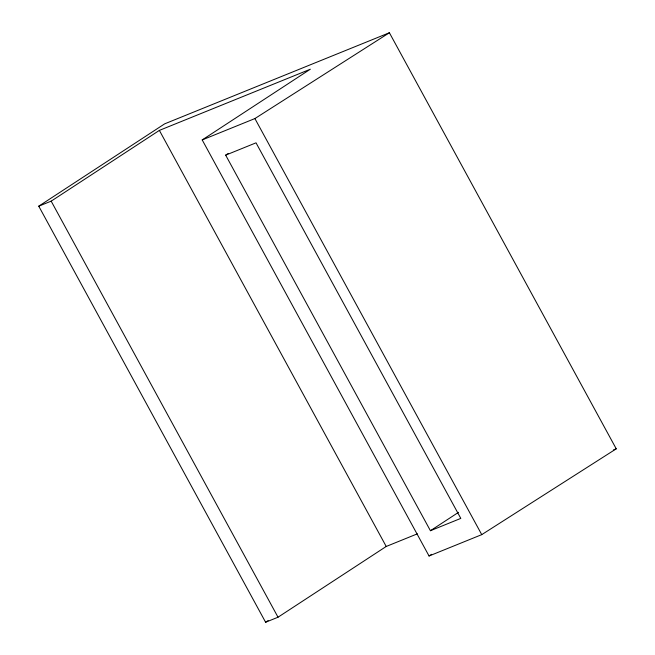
<?xml version="1.0" encoding="UTF-8"?>
<svg xmlns="http://www.w3.org/2000/svg" width="655" height="655" viewBox="0 0 655 655"><rect width="100%" height="100%" fill="white"/><g stroke="black" fill="none" stroke-linecap="round" stroke-linejoin="round"><path stroke-width="0.98" d="M38.76 206.178L164.683 123.836L389.389 32.75L616.24 448.822L481.752 534.636L429.05 555.997L202.207 139.924L310.331 69.217L159.37 130.394L51.172 201.15L38.76 206.178L265.611 622.25L278.023 617.215L386.221 546.466L417.358 533.841M225.664 155.145L256.031 142.831L460.801 518.4L430.425 530.714L225.664 155.145L228.21 153.475M265.611 622.25L268.157 620.58M430.425 530.714L458.5 512.349M429.05 555.997L431.604 554.327M202.207 139.924L254.901 118.563L389.389 32.75M613.399 449.977L616.24 448.822M254.901 118.563L481.752 534.636M159.37 130.394L386.221 546.466M51.172 201.15L278.023 617.215"/></g></svg>
